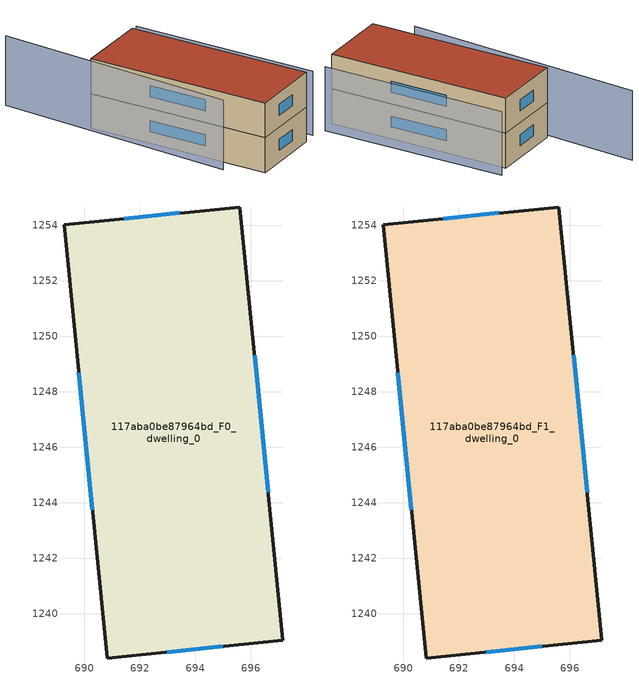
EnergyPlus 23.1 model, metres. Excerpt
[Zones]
117aba0be87964bd_F0_dwelling_0
 floor ground (EU_floor_Construction): 695.6,1254.66 697.16,1239.03 690.82,1238.4 689.27,1254.03 z0
 wall outside (EU_wall_Construction): 695.6,1254.66 689.27,1254.03 690.82,1238.4 697.16,1239.03 695.6,1254.66 z0:3
 window (EU_Window_Construction): 693.43,1254.44 691.44,1254.24 / 696.62,1244.38 696.13,1249.31 / 692.99,1238.62 694.99,1238.82 / 689.8,1248.68 690.29,1243.75 z1.03:1.97
117aba0be87964bd_F1_dwelling_0
 floor to 117aba0be87964bd_F0_dwelling_0 (EU_floor_Construction): 695.6,1254.66 697.16,1239.03 690.82,1238.4 689.27,1254.03 z3
 wall outside (EU_wall_Construction): 695.6,1254.66 689.27,1254.03 690.82,1238.4 697.16,1239.03 695.6,1254.66 z3:6
 window (EU_Window_Construction): 693.43,1254.44 691.44,1254.24 / 696.62,1244.38 696.13,1249.31 / 692.99,1238.62 694.99,1238.82 / 689.8,1248.68 690.29,1243.75 z4.03:4.97
 roof outside (EU_roof_Construction): 697.16,1239.03 695.6,1254.66 689.27,1254.03 690.82,1238.4 z6
shading: 698.45,1239.35 696.88,1255.18 z0:5.5; 688.72,1261.78 689.31,1241.34 z0:6
[Building]
EU S2 Campaign: North Axis=0; Terrain=City; Solar Distribution=FullExterior
[Site:Location]
Cape.Town.Intl.AP: Latitude=-33.965; Longitude=18.602; Time Zone=2; Elevation=46
[SizingPeriod:WeatherFileDays]
AnnualSizingPeriod: Begin Month=1; Begin Day of Month=1; End Month=12; End Day of Month=31; Day of Week for Start Day=Monday; Use Weather File Daylight Saving Period=No; Use Weather File Rain and Snow Indicators=No
[MATERIAL]
EU_InternalMass_Material: Roughness=MediumRough; Thickness=0.1; Conductivity=1; Density=1800; Specific Heat=900; Thermal Absorptance=0.9; Solar Absorptance=0.7; Visible Absorptance=0.7
[MATERIAL:NOMASS] Roughness=MediumRough; Thermal Absorptance=0.9; Solar Absorptance=0.7; Visible Absorptance=0.7
Name | Thermal Resistance
EU_wall_NoMass | 0.493876
EU_roof_NoMass | 0.449382
EU_floor_NoMass | 1.25
[WINDOWMATERIAL:SIMPLEGLAZINGSYSTEM]
EU_Window_SimpleGlazing: UFactor=4.4; Solar Heat Gain Coefficient=0.85; Visible Transmittance=0.85
[CONSTRUCTION]
EU_wall_Construction: EU_wall_NoMass
EU_roof_Construction: EU_roof_NoMass
EU_floor_Construction: EU_floor_NoMass
EU_Window_Construction: EU_Window_SimpleGlazing
EU_InternalMass_Construction: EU_InternalMass_Material
[ZONE] Type=1; Multiplier=1; Ceiling Height=autocalculate; Floor Area=autocalculate; Part of Total Floor Area=Yes
Name | Volume
117aba0be87964bd_F0_dwelling_0 | 299.851
117aba0be87964bd_F1_dwelling_0 | 299.852
[INTERNALMASS] Construction=EU_InternalMass_Construction; Surface Area=99.9506
Name | Zone or ZoneList
117aba0be87964bd_F0_dwelling_0_EU_InternalMass | 117aba0be87964bd_F0_dwelling_0
117aba0be87964bd_F1_dwelling_0_EU_InternalMass | 117aba0be87964bd_F1_dwelling_0
[OTHEREQUIPMENT] Fuel Type=Electricity; Design Level Calculation Method=Watts/Area; Power per Zone Floor Area=1; Fraction Latent=0; Fraction Radiant=0; Fraction Lost=0; Carbon Dioxide Generation Rate=0; EndUse Subcategory=EU_Step8_InternalGains
Name | Zone or ZoneList or Space or SpaceList | Schedule
EU_Step8_InternalGain_117aba0be87964bd_F0_dwelling_0_f000 | 117aba0be87964bd_F0_dwelling_0 | EU_Step8_GainSchedule_117aba0be87964bd_F0_dwelling_0_f000
EU_Step8_InternalGain_117aba0be87964bd_F1_dwelling_0_f000 | 117aba0be87964bd_F1_dwelling_0 | EU_Step8_GainSchedule_117aba0be87964bd_F1_dwelling_0_f000
[ZONEVENTILATION:DESIGNFLOWRATE] Schedule=EU_AlwaysOn; Design Flow Rate Calculation Method=AirChanges/Hour; Air Changes per Hour=0.64; Ventilation Type=Natural; Fan Pressure Rise=0; Fan Total Efficiency=1; Constant Term Coefficient=1; Temperature Term Coefficient=0; Velocity Term Coefficient=0; Velocity Squared Term Coefficient=0; Minimum Indoor Temperature=-100; Maximum Indoor Temperature=100; Delta Temperature=-100; Minimum Outdoor Temperature=-100; Maximum Outdoor Temperature=100; Maximum Wind Speed=40
Name | Zone or ZoneList or Space or SpaceList
EU_ConstantAir_117aba0be87964bd_F0_dwelling_0 | 117aba0be87964bd_F0_dwelling_0
EU_ConstantAir_117aba0be87964bd_F1_dwelling_0 | 117aba0be87964bd_F1_dwelling_0
[HVACTEMPLATE:THERMOSTAT] Constant Heating Setpoint=20; Constant Cooling Setpoint=50
EU_HeatOnly_117aba0be87964bd_F0_dwelling_0; EU_HeatOnly_117aba0be87964bd_F1_dwelling_0
[HVACTEMPLATE:ZONE:IDEALLOADSAIRSYSTEM] System Availability Schedule=EU_AlwaysOn; Maximum Heating Supply Air Temperature=50; Minimum Cooling Supply Air Temperature=13; Maximum Heating Supply Air Humidity Ratio=0.0156; Minimum Cooling Supply Air Humidity Ratio=0.0077; Heating Limit=NoLimit; Cooling Limit=NoLimit; Heating Availability Schedule=EU_AlwaysOn; Cooling Availability Schedule=EU_CoolingOff; Dehumidification Control Type=ConstantSensibleHeatRatio; Cooling Sensible Heat Ratio=0.7; Dehumidification Setpoint=60; Humidification Control Type=None; Humidification Setpoint=30; Outdoor Air Method=None; Outdoor Air Flow Rate per Person=0.00944; Outdoor Air Flow Rate per Zone Floor Area=0; Outdoor Air Flow Rate per Zone=0; Demand Controlled Ventilation Type=None; Outdoor Air Economizer Type=NoEconomizer; Heat Recovery Type=None; Sensible Heat Recovery Effectiveness=0.7; Latent Heat Recovery Effectiveness=0.65
Name | Template Thermostat
117aba0be87964bd_F0_dwelling_0 | EU_HeatOnly_117aba0be87964bd_F0_dwelling_0
117aba0be87964bd_F1_dwelling_0 | EU_HeatOnly_117aba0be87964bd_F1_dwelling_0
[SIZING:ZONE] Zone Cooling Design Supply Air Temperature Input Method=SupplyAirTemperature; Zone Cooling Design Supply Air Temperature=13; Zone Heating Design Supply Air Temperature Input Method=SupplyAirTemperature; Zone Heating Design Supply Air Temperature=50; Zone Cooling Design Supply Air Humidity Ratio=0.008; Zone Heating Design Supply Air Humidity Ratio=0.008; Cooling Design Air Flow Method=DesignDay; Cooling Design Air Flow Rate=0; Cooling Minimum Air Flow per Zone Floor Area=0.000762; Cooling Minimum Air Flow=0; Cooling Minimum Air Flow Fraction=0.2; Heating Design Air Flow Method=DesignDay; Heating Design Air Flow Rate=0; Heating Maximum Air Flow per Zone Floor Area=0.002032; Heating Maximum Air Flow=0.141576; Heating Maximum Air Flow Fraction=0.3; Account for Dedicated Outdoor Air System=No; Dedicated Outdoor Air System Control Strategy=NeutralSupplyAir; Dedicated Outdoor Air Low Setpoint Temperature for Design=autosize; Dedicated Outdoor Air High Setpoint Temperature for Design=autosize; Zone Load Sizing Method=Sensible Load Only No Latent Load; Zone Latent Cooling Design Supply Air Humidity Ratio Input Method=HumidityRatioDifference; Zone Cooling Design Supply Air Humidity Ratio Difference=0.005; Zone Latent Heating Design Supply Air Humidity Ratio Input Method=HumidityRatioDifference; Zone Humidification Design Supply Air Humidity Ratio Difference=0.005
117aba0be87964bd_F0_dwelling_0; 117aba0be87964bd_F1_dwelling_0
[SCHEDULE:CONSTANT]
Name | Hourly Value
EU_AlwaysOn | 1
EU_CoolingOff | 0
[SCHEDULE:FILE] Column Number=1; Rows to Skip at Top=0; Number of Hours of Data=8760; Column Separator=Comma; Interpolate to Timestep=No; Minutes per Item=60; Adjust Schedule for Daylight Savings=Yes
Name | File
EU_Step8_GainSchedule_117aba0be87964bd_F0_dwelling_0_f000 | ../../schedules/117aba0be87964bd/117aba0be87964bd_F0_dwelling_0_f000_gain.csv
EU_Step8_GainSchedule_117aba0be87964bd_F1_dwelling_0_f000 | ../../schedules/117aba0be87964bd/117aba0be87964bd_F1_dwelling_0_f000_gain.csv
